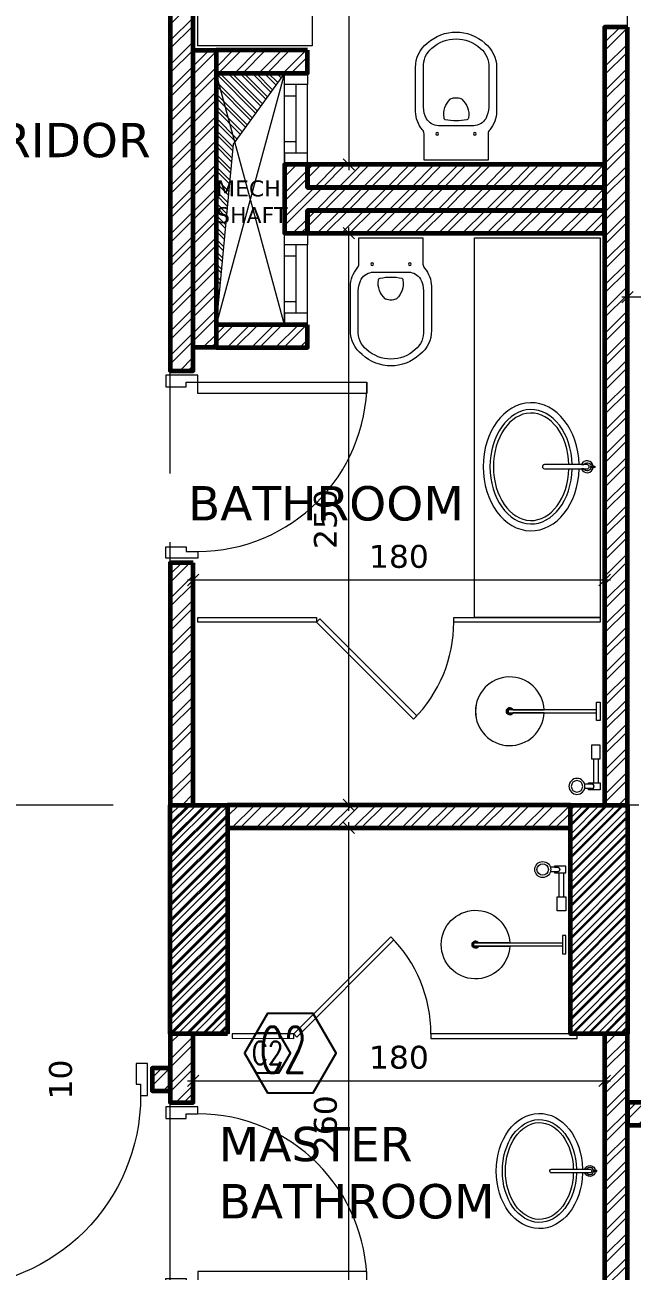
# Model space of a CAD drawing. Header units: inches. Extents: x -48 to 777, y -156 to 510.
# Drawn here: x 498.54 to 501.2, y 232.42 to 237.87 of the extents above; entities that cross this region are included whole.
import ezdxf
from ezdxf.enums import TextEntityAlignment as Align

# ---------------------------------------------------------------- set-up
doc = ezdxf.new("R2010")
doc.units = ezdxf.units.IN
doc.header["$MEASUREMENT"] = 0
doc.linetypes.add('ACAD_ISO10W100', pattern=[18, 12, -3, 0, -3])
doc.layers.get('Defpoints').update_dxf_attribs({"lineweight": 5})
for name, color, linetype, lineweight in [('A-AXIS ST', 251, 'ACAD_ISO10W100', 5), ('A-DIM', 9, 'Continuous', 5), ('A-DOORS', 38, 'Continuous', 20), ('A-PILLARS', 1, 'Continuous', 60), ('A-PROJECTION2', 5, 'Continuous', 20), ('A-SANITARY', 120, 'Continuous', 5), ('A-TEXT', 50, 'Continuous', 15), ('A-WALLS', 7, 'Continuous', 60), ('A-WINDOWS', 4, 'Continuous', 20), ('D-GLASS', 171, 'Continuous', 20), ('H-OTHERS', 189, 'Continuous', 5), ('H-PILLARS', 61, 'Continuous', 5), ('H-WALLS', 51, 'Continuous', 5), ('str-shaft', 1, 'Continuous', 5)]:
    doc.layers.add(name, color=color, linetype=linetype, lineweight=lineweight)
for name, color, linetype in [('str-col-hatch', 8, 'Continuous'), ('str-COL-TAG-100', 1, 'Continuous'), ('str-COL-TAG-50', 7, 'Continuous'), ('str-columns', 3, 'Continuous')]:
    doc.layers.add(name, color=color, linetype=linetype)
doc.styles.add('ROMAN', font='ROMANS.SHX')
doc.styles.add('ROMAND', font='verdana.ttf')
doc.styles.add('ROMANS', font='romans__.ttf', dxfattribs={"height": 0.14})
doc.dimstyles.new('M-1.50', dxfattribs={"dimtxt": 0.1, "dimasz": 0.05, "dimexe": 0.025, "dimexo": 0.025, "dimgap": 0.05, "dimtad": 1, "dimlfac": 100, "dimrnd": 0.5, "dimzin": 9, "dimdsep": 46, "dimtxsty": 'ROMAND', "dimblk": 'OBLIQUE', "dimcen": 1, "dimdle": 0.025, "dimclrd": 256, "dimclre": 256, "dimclrt": 2, "dimadec": 0, "dimazin": 0, "dimtfac": 0.666667, "dimtmove": 2, "dimatfit": 3, "dimfxl": 0.04, "dimtolj": 1, "dimtzin": 5, "dimlwd": -1, "dimlwe": -1, "dimarcsym": 0})
pattern_1 = [(45, (-242.49175, -76.21088), (-0.0530330086, 0.0530330086), []), (45, (-242.4564, -76.21088), (-0.0530330086, 0.0530330086), [])]

# ---------------------------------------------------------------- blocks, each defined once
blk = doc.blocks.new('*U32')
for p, q in [((50, 100), (350, 100)), ((50, 50), (350, 50)), ((50, 0), (350, 0)), ((300, 50), (300, 0))]:
    blk.add_line(p, q)
for points in [[(0, 100), (50, 100), (50, 0), (0, 0)], [(400, 100), (350, 100), (350, 0), (400, 0)], [(100, 50), (100, 0)]]:
    blk.add_lwpolyline(points)
blk = doc.blocks.new('*U35')
for points in [[(130, -160), (100, -160), (100, -20), (150, -20), (150, -110), (130, -110), (130, -160)], [(970, -160), (1000, -160), (1000, -20), (950, -20), (950, -110), (970, -110), (970, -160)], [(920, -1000), (920, -160), (970, -160), (970, -1000)]]:
    blk.add_lwpolyline(points, close=True)
blk.add_arc((970, -160), 840, 180, 270)
blk = doc.blocks.new('*U38')
for points in [[(130, -160), (100, -160), (100, -20), (150, -20), (150, -110), (130, -110), (130, -160)], [(870, -160), (900, -160), (900, -20), (850, -20), (850, -110), (870, -110), (870, -160)], [(820, -900), (820, -160), (870, -160), (870, -900)]]:
    blk.add_lwpolyline(points, close=True)
blk.add_arc((870, -160), 740, 180, 270)
blk = doc.blocks.new('*U54')
for points in [[(130, -160), (100, -160), (100, -20), (150, -20), (150, -110), (130, -110), (130, -160)], [(870, -160), (900, -160), (900, -20), (850, -20), (850, -110), (870, -110), (870, -160)], [(180, -900), (180, -160), (130, -160), (130, -900)]]:
    blk.add_lwpolyline(points, close=True)
blk.add_arc((130, -160), 740, 270, 0)
blk = doc.blocks.new('A$C4CB417C4')
blk.add_lwpolyline([(245.2, 7), (381.7, 7, -4.038071), (381.7, -7), (245.2, -7, 42.833797)], format="xyb", close=True)
at = {"ltscale": 0.1}
blk.add_lwpolyline([(0, 40), (15, 40), (15, -40), (0, -40)], close=True, dxfattribs=at)
blk.add_lwpolyline([(402, 7), (15, 7), (15, -7), (402, -7)], close=True)
for radius, start, end in [(150, 182.6748, 177.3252), (15, 207.8181, 152.1819), (12, 215.6853, 144.3147)]:
    blk.add_arc((395, 0), radius, start, end, dxfattribs=at)
blk = doc.blocks.new('A$C666D454D')
at = {"ltscale": 0.1}
for p, q in [((37, 10), (67.5, 10)), ((37, -10), (67.5, -10))]:
    blk.add_line(p, q, dxfattribs=at)
blk.add_lwpolyline([(37, 11), (47, 11), (47, 10.5), (50, 10.5), (50, 15), (0, 15), (0, -15), (50, -15), (50, -10.5), (47, -10.5), (47, -11), (37, -11, -1)], format="xyb", close=True, dxfattribs=at)
blk.add_lwpolyline([(37, -10), (37, -10), (37, -10, -1), (37, 10), (37, 10), (37, 10)], format="xyb", dxfattribs=at)
for radius in [35, 25]:
    blk.add_circle((101, 0), radius, dxfattribs=at)
blk = doc.blocks.new('A$C05B82E3A')
at = {"ltscale": 0.1}
for p, q in [((-30, 29), (-135, 29)), ((-30, 9), (-135, 9))]:
    blk.add_line(p, q, dxfattribs=at)
blk.add_lwpolyline([(30, 0), (30, 38), (-30, 38), (-30, 0)], close=True, dxfattribs=at)
at = {"ltscale": 0.1, "xscale": -1, "rotation": 270}
blk.add_blockref('A$C666D454D', (-150, 0), dxfattribs=at)
blk = doc.blocks.new('A$C114C6178')
for points in [[(177.5, -211.9, 0.16864), (147.3, -132.7, -0.198912), (140, -115), (140, 0), (-140, 0), (-140, -115, -0.198912), (-147.3, -132.7, 0.16864), (-177.5, -211.9), (-177.5, -405, 0.225866), (-126.2, -510.7, 0.390178), (126.2, -510.7, 0.225866), (177.5, -405)], [(142.8, -231.9, 0.110329), (129.5, -180.6, 0.254034), (77, -150), (-77, -150, 0.254034), (-129.5, -180.6, 0.110329), (-142.8, -231.9), (-142.8, -405, 0.247706), (-105.9, -488.7, 0.390724), (106.2, -488.4, 0.246571), (142.8, -405)], [(54.9, -185.7, 0.338204), (47.1, -176.5, 0.109547), (-47.1, -176.5, 0.38369), (-52.4, -185.7, 0.252795), (-25.1, -266.2, 0.060555), (-21, -268.7, 0.083015), (0, -272.4, 0.083015), (21, -268.7, 0.060555), (25.1, -266.2, 0.250335)]]:
    blk.add_lwpolyline(points, format="xyb", close=True)
for centre in [(-82.5, -115), (82.5, -115)]:
    blk.add_circle(centre, 5.91)
blk = doc.blocks.new('fghjgcfd')
blk.add_lwpolyline([(114.5988, -90.6044), (114.5932, -90.6044), (114.5932, -90.6223), (114.5988, -90.6223)], close=True)
for points in [[(114.5932, -90.6209, 0.697476), (114.5868, -90.6535), (114.5868, -90.6631, -0.791584), (114.5932, -90.6121)], [(114.6052, -90.8243, -0.509087), (114.5932, -90.8331, -0.325305), (114.5868, -90.8243), (114.5868, -90.6384, -1), (114.6052, -90.6384)], [(114.6052, -90.6631), (114.6052, -90.6535, 0.697476), (114.5988, -90.6209), (114.5988, -90.6121, -0.791584)]]:
    blk.add_lwpolyline(points, format="xyb", close=True)
at = {"extrusion": (0, 0, -1)}
for major_axis, ratio, start_param, end_param in [((-0.28, 0), 0.75, 7.88683, 14.104318), ((-0.25, 0), 0.72, 7.890774, 14.100375), ((-0.235, 0), 0.702128, 7.893123, 14.098025)]:
    blk.add_ellipse((114.596, -90.8834), major_axis=major_axis, ratio=ratio, start_param=start_param, end_param=end_param, dxfattribs=at)
blk = doc.blocks.new('AXIS')
at = {"layer": 'A-AXIS ST', "ltscale": 0.1}
for p, q in [((642.66853, 296.91777), (642.66853, 336.01919)), ((644.66853, 296.91777), (644.66853, 336.01919)), ((657.61853, 310.66777), (627.81853, 310.66777))]:
    blk.add_line(p, q, dxfattribs=at)
blk = doc.blocks.new('_Oblique')
at = {"color": 0, "linetype": 'ByBlock', "lineweight": -2}
blk.add_line((-0.5, -0.5), (0.5, 0.5), dxfattribs=at)
blk = doc.blocks.new('*D1357')
at = {"layer": 'A-DIM', "transparency": 16777216}
blk.add_line((499.9579, 239.7821), (499.9579, 237.2321), dxfattribs=at)
at = {"layer": 'Defpoints', "color": 0, "transparency": 16777216}
for p in [(499.9579, 239.7571), (499.9579, 237.2571), (499.9579, 237.2571)]:
    blk.add_point(p, dxfattribs=at)
at = {"layer": 'A-DIM', "transparency": 16777216, "xscale": 0.05, "yscale": 0.05, "zscale": 0.05}
for p, rotation in [((499.9579, 239.7571), 90), ((499.9579, 237.2571), 270)]:
    blk.add_blockref('_Oblique', p, dxfattribs=dict(at, rotation=rotation))
at = {"layer": 'A-DIM', "color": 2, "transparency": 16777216, "insert": (499.8558, 238.5071), "char_height": 0.1, "attachment_point": 5, "rotation": 90, "style": 'ROMAND'}
blk.add_mtext('\\A1;250', dxfattribs=at)
blk = doc.blocks.new('*D1368')
at = {"layer": 'A-DIM', "transparency": 16777216}
blk.add_line((499.9579, 234.4321), (499.9579, 236.9821), dxfattribs=at)
at = {"layer": 'Defpoints', "color": 0, "transparency": 16777216}
for p in [(499.9579, 236.9571), (499.9579, 236.9571), (499.9579, 234.4571)]:
    blk.add_point(p, dxfattribs=at)
at = {"layer": 'A-DIM', "transparency": 16777216, "xscale": 0.05, "yscale": 0.05, "zscale": 0.05}
for p, rotation in [((499.9579, 236.9571), 90), ((499.9579, 234.4571), 270)]:
    blk.add_blockref('_Oblique', p, dxfattribs=dict(at, rotation=rotation))
at = {"layer": 'A-DIM', "color": 2, "transparency": 16777216, "insert": (499.8558, 235.7071), "char_height": 0.1, "attachment_point": 5, "rotation": 90, "style": 'ROMAND'}
blk.add_mtext('\\A1;250', dxfattribs=at)
blk = doc.blocks.new('*D1369')
at = {"layer": 'A-DIM', "transparency": 16777216}
for p, q in [((499.2518, 235.441), (501.1018, 235.441)), ((499.2768, 235.416), (499.2768, 235.416))]:
    blk.add_line(p, q, dxfattribs=at)
at = {"layer": 'Defpoints', "color": 0, "transparency": 16777216}
for p in [(499.2768, 235.441), (501.0768, 235.441), (501.0768, 235.441)]:
    blk.add_point(p, dxfattribs=at)
at = {"layer": 'A-DIM', "transparency": 16777216, "xscale": 0.05, "yscale": 0.05, "zscale": 0.05, "rotation": 180}
blk.add_blockref('_Oblique', (499.2768, 235.441), dxfattribs=at)
at = {"layer": 'A-DIM', "transparency": 16777216, "xscale": 0.05, "yscale": 0.05, "zscale": 0.05}
blk.add_blockref('_Oblique', (501.0768, 235.441), dxfattribs=at)
at = {"layer": 'A-DIM', "color": 2, "transparency": 16777216, "insert": (500.1768, 235.5433), "char_height": 0.1, "attachment_point": 5, "style": 'ROMAND'}
blk.add_mtext('\\A1;180', dxfattribs=at)
blk = doc.blocks.new('*D1370')
at = {"layer": 'A-DIM', "transparency": 16777216}
for p, q in [((499.2518, 233.2512), (501.1018, 233.2512)), ((499.2768, 233.2262), (499.2768, 233.2262))]:
    blk.add_line(p, q, dxfattribs=at)
at = {"layer": 'Defpoints', "color": 0, "transparency": 16777216}
for p in [(499.2768, 233.2512), (501.0768, 233.2512), (501.0768, 233.2512)]:
    blk.add_point(p, dxfattribs=at)
at = {"layer": 'A-DIM', "transparency": 16777216, "xscale": 0.05, "yscale": 0.05, "zscale": 0.05, "rotation": 180}
blk.add_blockref('_Oblique', (499.2768, 233.2512), dxfattribs=at)
at = {"layer": 'A-DIM', "transparency": 16777216, "xscale": 0.05, "yscale": 0.05, "zscale": 0.05}
blk.add_blockref('_Oblique', (501.0768, 233.2512), dxfattribs=at)
at = {"layer": 'A-DIM', "color": 2, "transparency": 16777216, "insert": (500.1768, 233.3535), "char_height": 0.1, "attachment_point": 5, "style": 'ROMAND'}
blk.add_mtext('\\A1;180', dxfattribs=at)
blk = doc.blocks.new('*D1371')
at = {"layer": 'A-DIM', "transparency": 16777216}
for p, q in [((499.9579, 231.7321), (499.9579, 234.3821)), ((499.9329, 231.7571), (499.9329, 231.7571))]:
    blk.add_line(p, q, dxfattribs=at)
at = {"layer": 'Defpoints', "color": 0, "transparency": 16777216}
for p in [(499.9579, 234.3571), (499.9579, 234.3571), (499.9579, 231.7571)]:
    blk.add_point(p, dxfattribs=at)
at = {"layer": 'A-DIM', "transparency": 16777216, "xscale": 0.05, "yscale": 0.05, "zscale": 0.05}
for p, rotation in [((499.9579, 234.3571), 90), ((499.9579, 231.7571), 270)]:
    blk.add_blockref('_Oblique', p, dxfattribs=dict(at, rotation=rotation))
at = {"layer": 'A-DIM', "color": 2, "transparency": 16777216, "insert": (499.8558, 233.0571), "char_height": 0.1, "attachment_point": 5, "rotation": 90, "style": 'ROMAND'}
blk.add_mtext('\\A1;260', dxfattribs=at)
blk = doc.blocks.new('*D1373')
at = {"layer": 'A-DIM', "transparency": 16777216}
blk.add_line((502.3018, 236.6771), (501.1518, 236.6771), dxfattribs=at)
at = {"layer": 'Defpoints', "color": 0, "transparency": 16777216}
for p in [(501.1768, 236.6771), (501.1768, 236.6771), (502.2768, 236.6771)]:
    blk.add_point(p, dxfattribs=at)
at = {"layer": 'A-DIM', "transparency": 16777216, "xscale": 0.05, "yscale": 0.05, "zscale": 0.05, "rotation": 180}
blk.add_blockref('_Oblique', (501.1768, 236.6771), dxfattribs=at)
at = {"layer": 'A-DIM', "transparency": 16777216, "xscale": 0.05, "yscale": 0.05, "zscale": 0.05}
blk.add_blockref('_Oblique', (502.2768, 236.6771), dxfattribs=at)
at = {"layer": 'A-DIM', "color": 2, "transparency": 16777216, "insert": (501.7268, 236.7792), "char_height": 0.1, "attachment_point": 5, "style": 'ROMAND'}
blk.add_mtext('\\A1;110', dxfattribs=at)
blk = doc.blocks.new('*D1240')
at = {"layer": 'A-DIM', "transparency": 16777216}
for p, q in [((498.4411, 233.3069), (498.4411, 233.3569)), ((498.1818, 233.3069), (498.4661, 233.3069)), ((498.4411, 233.3069), (498.4411, 233.2069)), ((498.1818, 233.2069), (498.4661, 233.2069)), ((498.4411, 233.2069), (498.4411, 233.1569))]:
    blk.add_line(p, q, dxfattribs=at)
at = {"layer": 'Defpoints', "color": 0, "transparency": 16777216}
for p in [(498.1568, 233.3069), (498.1568, 233.2069), (498.4411, 233.2069)]:
    blk.add_point(p, dxfattribs=at)
at = {"layer": 'A-DIM', "transparency": 16777216, "xscale": 0.05, "yscale": 0.05, "zscale": 0.05}
for p, rotation in [((498.4411, 233.3069), 270), ((498.4411, 233.2069), 90)]:
    blk.add_blockref('_Oblique', p, dxfattribs=dict(at, rotation=rotation))
at = {"layer": 'A-DIM', "color": 2, "transparency": 16777216, "insert": (498.6972, 233.2569), "char_height": 0.1, "attachment_point": 5, "rotation": 90, "style": 'ROMAND'}
blk.add_mtext('\\A1;10', dxfattribs=at)
blk = doc.blocks.new('tags')
at = {"layer": 'str-COL-TAG-100', "color": 2}
blk.add_lwpolyline([(0.125, -0.2616), (0.325, -0.2616), (0.425, -0.0884), (0.325, 0.0848), (0.125, 0.0848), (0.025, -0.0884)], close=True, dxfattribs=at)
at = {"layer": 'str-COL-TAG-50', "color": 2}
blk.add_lwpolyline([(0.075, -0.175), (0.175, -0.175), (0.225, -0.0884), (0.175, -0.0018), (0.075, -0.0018), (0.025, -0.0884)], close=True, dxfattribs=at)
at = {"layer": 'str-COL-TAG-100', "color": 1, "style": 'ROMANS', "width": 0.699426}
blk.add_attdef('NUMBER', text='', height=0.2, dxfattribs=at).set_placement((0.0918, -0.1741), (0.3679, -0.1741), align=Align.FIT)
at = {"layer": 'str-COL-TAG-50', "color": 1, "style": 'ROMANS', "width": 0.697102}
blk.add_attdef('NUMBER', text='', height=0.1, dxfattribs=at).set_placement((0.0562, -0.1375), (0.1938, -0.1375), align=Align.FIT)

msp = doc.modelspace()

# ---------------------------------------------------------------- hatches: boundary and pattern name
at = {"layer": 'H-OTHERS'}
h = msp.add_hatch(dxfattribs=at)
h.set_pattern_fill('ANSI32', color=256, scale=0.1, angle=-231.51165)
h.set_pattern_definition([(135, (491.232857, 221.987407), (-0.026516504, -0.026516504), []), (135, (491.232857, 222.005084), (-0.026516504, -0.026516504), [])])
h.paths.add_polyline_path([(499.67678, 237.65688), (499.45129, 237.34646), (499.37678, 236.55688), (499.37678, 237.65688)])
at = {"layer": 'H-PILLARS', "linetype": 'Continuous'}
h = msp.add_hatch(dxfattribs=at)
h.set_pattern_fill('ANSI31', color=256, scale=0.2)
h.set_pattern_definition([(45, (-46.241753, -79.00263), (-0.0176776695, 0.0176776695), [])])
h.paths.add_polyline_path([(499.42678, 233.45713), (499.17678, 233.45713), (499.17678, 234.45688), (499.42678, 234.45688)])
h = msp.add_hatch(dxfattribs=at)
h.set_pattern_fill('ANSI31', color=256, scale=0.2)
h.set_pattern_definition([(45, (-44.441753, -79.00263), (-0.0176776695, 0.0176776695), [])])
h.paths.add_polyline_path([(501.17678, 233.45688), (500.92678, 233.45688), (500.92678, 234.45688), (501.17678, 234.45688)])
at = {"layer": 'H-WALLS'}
h = msp.add_hatch(dxfattribs=at)
h.set_pattern_fill('ANSI32', color=256, scale=0.2)
h.set_pattern_definition(pattern_1)
h.paths.add_polyline_path([(499.27678, 238.85688), (499.17678, 238.85688), (499.17678, 236.35598), (499.27678, 236.35598)])
h.paths.add_polyline_path([(499.37678, 236.45688), (499.27678, 236.45688), (499.27678, 237.75688), (499.37678, 237.75688)])
h = msp.add_hatch(dxfattribs=at)
h.set_pattern_fill('ANSI32', color=256, scale=0.2)
h.set_pattern_definition(pattern_1)
h.paths.add_polyline_path([(501.17678, 237.85779), (501.07678, 237.85779), (501.07678, 234.45688), (501.17678, 234.45688)])
h = msp.add_hatch(dxfattribs=at)
h.set_pattern_fill('ANSI32', color=256, scale=0.2)
h.set_pattern_definition(pattern_1)
h.paths.add_polyline_path([(499.77678, 237.75688), (499.37678, 237.75688), (499.37678, 237.65688), (499.77678, 237.65688)], flags=17)
h = msp.add_hatch(dxfattribs=at)
h.set_pattern_fill('ANSI32', color=256, scale=0.2)
h.set_pattern_definition(pattern_1)
h.paths.add_polyline_path([(501.07678, 237.15688), (499.77678, 237.15688), (499.77678, 237.25688), (499.67678, 237.25688), (499.67678, 236.95688), (499.77678, 236.95688), (499.77678, 237.05688), (501.07678, 237.05688)])
h = msp.add_hatch(dxfattribs=at)
h.set_pattern_fill('ANSI32', color=256, scale=0.2)
h.set_pattern_definition(pattern_1)
h.paths.add_polyline_path([(499.77678, 237.15688), (501.07678, 237.15688), (501.07678, 237.25688), (499.77678, 237.25688)], flags=17)
h = msp.add_hatch(dxfattribs=at)
h.set_pattern_fill('ANSI32', color=256, scale=0.2)
h.set_pattern_definition(pattern_1)
h.paths.add_polyline_path([(499.77678, 236.95688), (501.07678, 236.95688), (501.07678, 237.05688), (499.77678, 237.05688)], flags=17)
h = msp.add_hatch(dxfattribs=at)
h.set_pattern_fill('ANSI32', color=256, scale=0.2)
h.set_pattern_definition(pattern_1)
h.paths.add_polyline_path([(499.77678, 236.55688), (499.37678, 236.55688), (499.37678, 236.45688), (499.77678, 236.45688)], flags=17)
h = msp.add_hatch(dxfattribs=at)
h.set_pattern_fill('ANSI32', color=256, scale=0.2)
h.set_pattern_definition(pattern_1)
h.paths.add_polyline_path([(499.27678, 235.51598), (499.17678, 235.51598), (499.17678, 234.45688), (499.27678, 234.45688)], flags=17)
h = msp.add_hatch(dxfattribs=at)
h.set_pattern_fill('ANSI32', color=256, scale=0.2)
h.set_pattern_definition(pattern_1)
h.paths.add_polyline_path([(500.92678, 234.45688), (499.42678, 234.45688), (499.42678, 234.35688), (500.92678, 234.35688)])
h = msp.add_hatch(dxfattribs=at)
h.set_pattern_fill('ANSI32', color=256, scale=0.2)
h.set_pattern_definition(pattern_1)
h.paths.add_polyline_path([(499.27678, 233.45713), (499.17678, 233.45713), (499.17678, 233.15688), (499.27678, 233.15688)])
h = msp.add_hatch(dxfattribs=at)
h.set_pattern_fill('ANSI32', color=256, scale=0.2)
h.set_pattern_definition(pattern_1)
h.paths.add_polyline_path([(499.27678, 233.45713), (499.42678, 233.45713)])
h = msp.add_hatch(dxfattribs=at)
h.set_pattern_fill('ANSI32', color=256, scale=0.2)
h.set_pattern_definition(pattern_1)
h.paths.add_polyline_path([(499.77678, 231.55688), (501.07678, 231.55688), (501.07678, 230.75688), (501.17678, 230.75688), (501.17678, 233.45688), (501.07678, 233.45688), (501.07678, 231.65688), (499.77678, 231.65688), (499.77678, 231.75688), (499.67678, 231.75688), (499.67678, 231.45688), (499.77678, 231.45688)])
h = msp.add_hatch(dxfattribs=at)
h.set_pattern_fill('ANSI32', color=256, scale=0.2)
h.set_pattern_definition(pattern_1)
h.paths.add_polyline_path([(499.17678, 233.30688), (499.09678, 233.30688), (499.09678, 233.20688), (499.17678, 233.20688)], flags=17)
h = msp.add_hatch(dxfattribs=at)
h.set_pattern_fill('ANSI32', color=256, scale=0.2)
h.set_pattern_definition(pattern_1)
h.paths.add_polyline_path([(501.17678, 233.05688), (501.25678, 233.05688), (501.25678, 233.15688), (501.17678, 233.15688)])
at = {"layer": 'str-col-hatch'}
h = msp.add_hatch(dxfattribs=at)
h.set_pattern_fill('ANSI31', color=256, scale=0.4)
h.set_pattern_definition([(45, (-197.00302, 182.647635), (-0.035355339, 0.035355339), [])])
h.paths.add_polyline_path([(499.17678, 234.45688), (499.17678, 233.45688), (499.42678, 233.45688), (499.42678, 234.45688)])
h = msp.add_hatch(dxfattribs=at)
h.set_pattern_fill('ANSI31', color=256, scale=0.4)
h.set_pattern_definition([(45, (-195.25302, 182.647635), (-0.035355339, 0.035355339), [])])
h.paths.add_polyline_path([(500.92678, 234.45688), (500.92678, 233.45688), (501.17678, 233.45688), (501.17678, 234.45688)])

# ---------------------------------------------------------------- linework, layer by layer
at = {"layer": 'A-PILLARS'}
for points in [[(499.42678, 233.45713), (499.17678, 233.45713), (499.17678, 234.45688), (499.42678, 234.45688)], [(501.17678, 233.45688), (500.92678, 233.45688), (500.92678, 234.45688), (501.17678, 234.45688)]]:
    msp.add_lwpolyline(points, close=True, dxfattribs=at)
at = {"layer": 'A-PROJECTION2'}
msp.add_lwpolyline([(499.37678, 236.55688), (499.67678, 236.55688), (499.67678, 237.65688), (499.37678, 237.65688)], close=True, dxfattribs=at)
at = {"layer": 'A-SANITARY'}
msp.add_lwpolyline([(499.29678, 237.77688), (499.29678, 238.93688), (499.79678, 238.93688), (499.79678, 237.77688), (499.69678, 237.77688), (499.69678, 237.77688), (499.29678, 237.77688)], dxfattribs=at)
msp.add_lwpolyline([(501.05678, 235.27688), (500.50678, 235.27688), (500.50678, 236.93688), (501.05678, 236.93688), (501.05678, 236.92359), (501.05678, 236.92359)], close=True, dxfattribs=at)
at = {"layer": 'A-WALLS'}
for points in [[(499.27678, 238.85688), (499.17678, 238.85688), (499.17678, 236.35598), (499.27678, 236.35598)], [(499.37678, 236.45688), (499.27678, 236.45688), (499.27678, 237.75688), (499.37678, 237.75688)], [(499.77678, 237.75688), (499.37678, 237.75688), (499.37678, 237.65688), (499.77678, 237.65688)], [(501.07678, 237.15688), (499.77678, 237.15688), (499.77678, 237.25688), (499.67678, 237.25688), (499.67678, 237.25688), (499.67678, 236.95688), (499.67678, 236.95688), (499.77678, 236.95688), (499.77678, 237.05688), (501.07678, 237.05688)], [(499.77678, 236.55688), (499.37678, 236.55688), (499.37678, 236.45688), (499.77678, 236.45688)], [(499.27678, 235.51598), (499.17678, 235.51598), (499.17678, 234.45688), (499.27678, 234.45688)], [(500.92678, 234.45688), (499.42678, 234.45688), (499.42678, 234.35688), (500.92678, 234.35688)], [(499.27678, 233.45713), (499.17678, 233.45713), (499.17678, 233.15688), (499.27678, 233.15688)], [(499.77678, 231.55688), (501.07678, 231.55688), (501.07678, 230.75688), (501.17678, 230.75688), (501.17678, 233.45688), (501.07678, 233.45688), (501.07678, 231.65688), (499.77678, 231.65688), (499.77678, 231.75688), (499.77678, 231.75688), (499.67678, 231.75688), (499.67678, 231.45688), (499.77678, 231.45688), (499.77678, 231.45688)], [(499.17678, 233.30688), (499.09678, 233.30688), (499.09678, 233.20688), (499.17678, 233.20688)], [(501.17678, 233.05688), (501.25678, 233.05688), (501.25678, 233.15688), (501.17678, 233.15688)]]:
    msp.add_lwpolyline(points, close=True, dxfattribs=at)
at = {"layer": 'A-WALLS', "linetype": 'Continuous'}
for points in [[(501.17678, 237.85779), (501.07678, 237.85779), (501.07678, 234.45688), (501.17678, 234.45688)], [(499.77678, 237.15688), (501.07678, 237.15688), (501.07678, 237.25688), (499.77678, 237.25688)], [(499.77678, 236.95688), (501.07678, 236.95688), (501.07678, 237.05688), (499.77678, 237.05688)]]:
    msp.add_lwpolyline(points, close=True, dxfattribs=at)
at = {"layer": 'D-GLASS'}
for points in [[(499.81678, 235.25688), (499.29678, 235.25689), (499.29678, 235.27689), (499.81678, 235.27688), (499.81678, 235.25688)], [(500.24104, 234.83262), (499.81678, 235.25688), (499.83092, 235.27103), (500.25518, 234.84676), (500.24104, 234.83262)], [(501.05678, 235.25688), (500.41678, 235.25688), (500.41678, 235.27688), (501.05678, 235.27688), (501.05678, 235.25688)], [(500.14104, 233.88115), (499.71678, 233.45688), (499.73092, 233.44274), (500.15518, 233.86701), (500.14104, 233.88115)], [(499.71678, 233.45688), (499.44678, 233.45713), (499.44678, 233.43713), (499.71678, 233.43688), (499.71678, 233.45688)], [(500.95678, 233.45688), (500.31678, 233.45688), (500.31678, 233.43688), (500.95678, 233.43688), (500.95678, 233.45688)]]:
    msp.add_lwpolyline(points, dxfattribs=at)
for centre, start, end in [((499.81678, 235.25688), 314.99982, 0), ((499.71678, 233.45688), 0, 45.00018)]:
    msp.add_arc(centre, 0.6, start, end, dxfattribs=at)
at = {"layer": 'H-OTHERS'}
msp.add_lwpolyline([(499.67678, 237.65688), (499.45129, 237.34646), (499.37678, 236.55688), (499.37678, 237.65688), (499.67678, 237.65688)], dxfattribs=at)
at = {"layer": 'str-columns'}
for points in [[(499.17678, 233.45688), (499.42678, 233.45688), (499.42678, 234.45688), (499.17678, 234.45688)], [(500.92678, 233.45688), (501.17678, 233.45688), (501.17678, 234.45688), (500.92678, 234.45688)]]:
    msp.add_lwpolyline(points, close=True, dxfattribs=at)
at = {"layer": 'str-shaft'}
for p, q in [((499.67678, 237.65688), (499.37678, 236.55688)), ((499.67678, 236.55688), (499.37678, 237.65688))]:
    msp.add_line(p, q, dxfattribs=at)
msp.add_lwpolyline([(499.67678, 237.65688), (499.37678, 237.65688), (499.37678, 236.55688), (499.67678, 236.55688)], close=True, dxfattribs=at)

# ---------------------------------------------------------------- block references
at = {"layer": 'A-DIM'}
msp.add_blockref('AXIS', (-143.49175, -76.21088), dxfattribs=at)
at = {"layer": 'A-DOORS', "xscale": 0.0009999999999906, "yscale": 0.0009999999999906, "zscale": 0.0009999999999906, "rotation": 90.00000000000001}
for name, p in [('*U38', (499.13678, 235.43598)), ('*U54', (499.13678, 232.23688))]:
    msp.add_blockref(name, p, dxfattribs=at)
at = {"layer": 'A-DOORS', "xscale": -0.0009999999999906, "yscale": 0.0009999999999906, "zscale": 0.0009999999999906}
msp.add_blockref('*U35', (499.17678, 233.34688), dxfattribs=at)
at = {"layer": 'A-SANITARY', "extrusion": (0, 0, -1), "xscale": 0.001000000000885, "yscale": 0.001000000000885, "zscale": -0.001000000000885, "rotation": 180}
msp.add_blockref('A$C114C6178', (-500.42678, 237.27688), dxfattribs=at)
at = {"layer": 'A-SANITARY', "extrusion": (0, 0, -1), "xscale": 0.001000000000885, "yscale": 0.001000000000885, "zscale": -0.001000000000885}
msp.add_blockref('A$C114C6178', (-500.14178, 236.93688), dxfattribs=at)
at = {"layer": 'A-SANITARY', "xscale": -1, "rotation": 270}
msp.add_blockref('fghjgcfd', (591.63852, 121.33997), dxfattribs=at)
at = {"layer": 'A-SANITARY'}
for name, p, xscale, yscale, zscale, rotation in [('A$C4CB417C4', (501.05678, 234.86688), 0.001000000000885, 0.001000000000885, 0.001000000000885, 180), ('A$C05B82E3A', (501.05678, 234.6887), 0.001000000000885, 0.001000000000885, 0.001000000000885, 90.00000000000001), ('A$C05B82E3A', (500.90678, 234.02507), -0.001000000000885, 0.001000000000885, 0.001000000000885, 90), ('fghjgcfd', (582.58632, 335.99329), 0.9, 0.9, 0.9, 270)]:
    msp.add_blockref(name, p, dxfattribs=dict(at, xscale=xscale, yscale=yscale, zscale=zscale, rotation=rotation))
at = {"layer": 'A-SANITARY', "xscale": -0.001000000000885, "yscale": 0.001000000000885, "zscale": 0.001000000000885}
msp.add_blockref('A$C4CB417C4', (500.90678, 233.84688), dxfattribs=at)
at = {"layer": 'A-WINDOWS', "xscale": -0.0009999999999906004, "yscale": 0.0009999999999906004, "zscale": 0.0009999999999906004, "rotation": 270}
for p in [(499.67678, 237.25688), (499.67678, 236.55688)]:
    msp.add_blockref('*U32', p, dxfattribs=at)
at = {"layer": 'str-columns'}
ref = msp.add_blockref('tags', (499.47678, 233.46073), dxfattribs=at)
ref.add_attrib('NUMBER', 'C2', dxfattribs={"layer": 'str-COL-TAG-50', "color": 1, "height": 0.1, "style": 'ROMANS', "width": 0.63631}).set_placement((499.53297, 233.32323), (499.67056, 233.32323), align=Align.FIT)
ref.add_attrib('NUMBER', 'C2', dxfattribs={"layer": 'str-COL-TAG-100', "color": 1, "height": 0.2, "style": 'ROMAN', "width": 0.564429}).set_placement((499.56862, 233.28667), (499.77289, 233.28667), align=Align.FIT)

# ---------------------------------------------------------------- texts
at = {"layer": 'A-TEXT', "attachment_point": 1, "style": 'ROMAND'}
for s, insert, char_height, width in [('CORRIDOR', (497.97488, 237.43951, -95), 0.15, 2.3447222), ('MECH.\\PSHAFT', (499.37702, 237.18792), 0.07, 0.6766314), ('BATHROOM ', (499.25394, 235.85137), 0.15, 2.3447222), ('MASTER \\PBATHROOM ', (499.38816, 233.04992), 0.15, 2.3447222)]:
    msp.add_mtext(s, dxfattribs=dict(at, insert=insert, char_height=char_height, width=width))

# ---------------------------------------------------------------- dimensions: what is measured, and where the dimension line sits
at = {"layer": 'A-DIM'}
for base, p1, p2, angle, picture, middle in [((499.95787, 237.25712), (499.95787, 239.75712), (499.95787, 237.25712), 90, '*D1357', (499.85579, 238.50712)), ((499.95787, 236.95712), (499.95787, 234.45712), (499.95787, 236.95712), 270, '*D1368', (499.85579, 235.70712)), ((501.07678, 235.44102), (499.27678, 235.44102), (501.07678, 235.44102), 360, '*D1369', (500.17678, 235.54331)), ((499.95787, 234.35712), (499.95787, 231.75712), (499.95787, 234.35712), 90, '*D1371', (499.85579, 233.05712)), ((498.44106, 233.20688), (498.15678, 233.30688), (498.15678, 233.20688), 90, '*D1240', (498.6972, 233.25688))]:
    dim = msp.add_linear_dim(base=base, p1=p1, p2=p2, angle=angle, dimstyle='M-1.50', dxfattribs=at)
    dim.commit()
    dim.dimension.update_dxf_attribs({"geometry": picture, "text_midpoint": middle})
for base, p1, p2, picture, middle in [((501.17678, 236.67712), (502.27678, 236.67712), (501.17678, 236.67712), '*D1373', (501.72678, 236.77917)), ((501.07678, 233.25122), (499.27678, 233.25122), (501.07678, 233.25122), '*D1370', (500.17678, 233.3535))]:
    dim = msp.add_linear_dim(base=base, p1=p1, p2=p2, dimstyle='M-1.50', dxfattribs=at)
    dim.commit()
    dim.dimension.update_dxf_attribs({"geometry": picture, "text_midpoint": middle})

doc.saveas('drawing.dxf')
